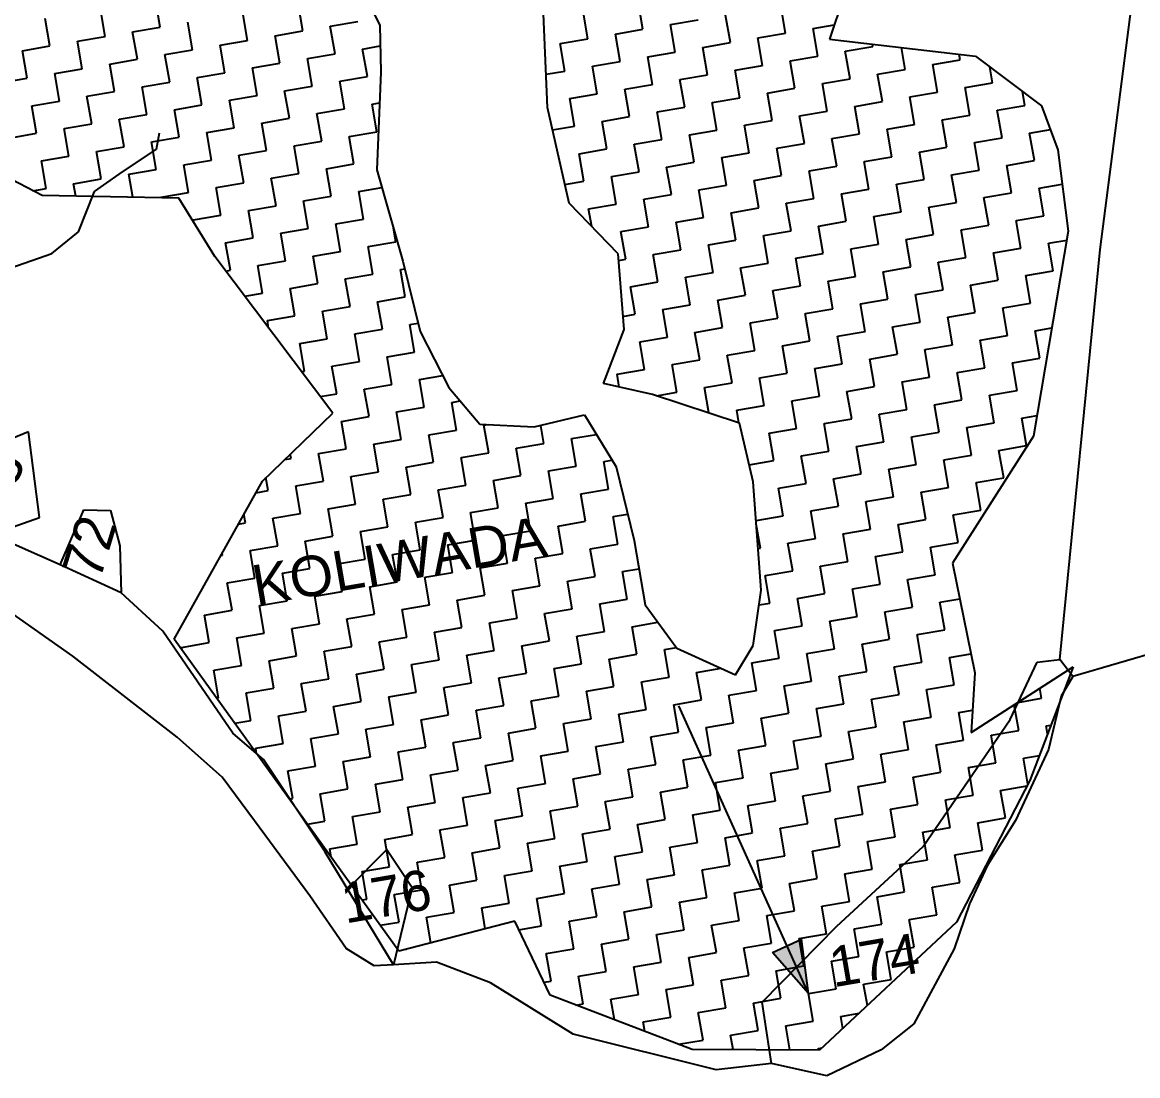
# Model space of a CAD drawing. Header units: metres. Extents: x 284659 to 287373, y 2024377 to 2026607.
# Drawn here: x 286060 to 286664, y 2024377 to 2024948 of the extents above; entities that cross this region are included whole.
import ezdxf
from ezdxf.enums import TextEntityAlignment as Align

# ---------------------------------------------------------------- set-up
doc = ezdxf.new("R2010")
doc.units = ezdxf.units.M
doc.header["$MEASUREMENT"] = 0
for name, color, linetype in [('LINE_WATER', 4, 'Continuous'), ('POLY_HATCH', 12, 'Continuous'), ('POLY_PARCEL', 6, 'Continuous'), ('TEXT_MAPIN', 7, 'Continuous'), ('TEXT_PARCEL', 7, 'Continuous'), ('V_BOUND_LINE', 7, 'Continuous')]:
    doc.layers.add(name, color=color, linetype=linetype)
doc.styles.get("Standard").update_dxf_attribs({"font": 'arial.ttf'})
doc.styles.add('TEXT_MAP', font='')
doc.styles.get('TEXT_MAP').set_extended_font_data('Kruti Dev 050')

msp = doc.modelspace()

# ---------------------------------------------------------------- hatches: boundary and pattern name
h = msp.add_hatch(color=256)
h.paths.add_polyline_path([(286474.11, 2024447.71), (286466.19, 2024444.14), (286485.78, 2024421.81)])
h.paths.add_polyline_path([(286485.78, 2024421.81), (286482.03, 2024451.28), (286474.11, 2024447.71)])

# ---------------------------------------------------------------- linework, layer by layer
for points in [[(286485.78, 2024421.81), (286415.47, 2024577.83)], [(286466.19, 2024444.14), (286482.03, 2024451.28)], [(286485.78, 2024421.81), (286482.03, 2024451.28)], [(286485.78, 2024421.81), (286466.19, 2024444.14)]]:
    msp.add_lwpolyline(points)
at = {"layer": 'LINE_WATER'}
for p, q in [((286132.45, 2024879.68), (286134.06, 2024888.56)), ((286112.09, 2024866.01), (286132.45, 2024879.68)), ((286098.81, 2024856.68), (286112.09, 2024866.01)), ((286090.03, 2024834.83), (286098.81, 2024856.68)), ((286075.63, 2024822.96), (286090.03, 2024834.83)), ((286053.46, 2024815.25), (286075.63, 2024822.96))]:
    msp.add_line(p, q, dxfattribs=at)
at = {"layer": 'POLY_HATCH'}
for p, q in [((286519.52, 2025007.33), (286497.16, 2024939.22)), ((286237.67, 2024978.08), (286253.45, 2024946.76)), ((286344.29, 2024902.26), (286342.21, 2024952.94)), ((286253.45, 2024946.76), (286254.03, 2024921.34)), ((286497.16, 2024939.22), (286576.28, 2024930.12)), ((286576.28, 2024930.12), (286612.11, 2024903.19)), ((286254.03, 2024921.34), (286251.73, 2024868.41)), ((286356.03, 2024850.4), (286344.29, 2024902.26)), ((286612.11, 2024903.19), (286620.96, 2024879.19)), ((286070.39, 2024854.54), (286006.03, 2024887.91)), ((286620.96, 2024879.19), (286626.56, 2024835.07)), ((286251.73, 2024868.41), (286265.91, 2024818.86)), ((286144.41, 2024853.07), (286070.39, 2024854.54)), ((286164.02, 2024821.46), (286144.41, 2024853.07)), ((286382.52, 2024822.81), (286356.03, 2024850.4)), ((286626.56, 2024835.07), (286607.78, 2024724.1)), ((286227.89, 2024736.42), (286164.02, 2024821.46)), ((286385.78, 2024781.79), (286382.52, 2024822.81)), ((286265.91, 2024818.86), (286275.28, 2024780.77)), ((286275.28, 2024780.77), (286290.9, 2024750.37)), ((286374.73, 2024752.48), (286385.78, 2024781.79)), ((286290.9, 2024750.37), (286307.55, 2024730.55)), ((286401.27, 2024746.64), (286374.73, 2024752.48)), ((286448.39, 2024731.1), (286401.27, 2024746.64)), ((286189.76, 2024699.63), (286227.89, 2024736.42)), ((286307.55, 2024730.55), (286337.13, 2024729.01)), ((286337.13, 2024729.01), (286364.37, 2024735.57)), ((286364.37, 2024735.57), (286381.51, 2024707.33)), ((286455.74, 2024699.28), (286448.39, 2024731.1)), ((286607.78, 2024724.1), (286563.83, 2024655.12)), ((286381.51, 2024707.33), (286391.21, 2024667.4)), ((286142.05, 2024613.93), (286189.76, 2024699.63)), ((286460.16, 2024640.49), (286455.74, 2024699.28)), ((286391.21, 2024667.4), (286397.19, 2024632.51)), ((286563.83, 2024655.12), (286575.91, 2024595.75)), ((286455.86, 2024610.45), (286460.16, 2024640.49)), ((286397.19, 2024632.51), (286414.47, 2024609.02)), ((286263.76, 2024444.85), (286142.05, 2024613.93)), ((286414.47, 2024609.02), (286446.28, 2024594.63)), ((286446.28, 2024594.63), (286455.86, 2024610.45)), ((286573.92, 2024563.28), (286629.18, 2024599)), ((286629.18, 2024599), (286605.72, 2024537.32)), ((286575.91, 2024595.75), (286573.92, 2024563.28)), ((286575.91, 2024595.75), (286575.91, 2024595.75)), ((286575.91, 2024595.75), (286575.91, 2024595.75)), ((286605.72, 2024537.32), (286565.94, 2024460.55)), ((286326.59, 2024461.05), (286263.76, 2024444.85)), ((286345.78, 2024420.87), (286326.59, 2024461.05)), ((286565.94, 2024460.55), (286491.8, 2024391.11)), ((286422.69, 2024391.54), (286345.78, 2024420.87)), ((286491.8, 2024391.11), (286422.69, 2024391.54))]:
    msp.add_line(p, q, dxfattribs=at)
at = {"layer": 'POLY_HATCH', "linetype": 'Continuous'}
for p, q in [((286134.41, 2024945.83), (286131.84, 2024960.77)), ((286396.03, 2024944.61), (286393.47, 2024959.55)), ((286104.53, 2024940.71), (286101.97, 2024955.64)), ((286181.78, 2024938.59), (286179.22, 2024953.53)), ((286211.66, 2024943.72), (286209.09, 2024958.65)), ((286366.16, 2024939.49), (286363.59, 2024954.42)), ((286473.28, 2024942.5), (286470.72, 2024957.43)), ((286074.66, 2024935.58), (286072.09, 2024950.51)), ((286151.91, 2024933.46), (286149.34, 2024948.4)), ((286226.59, 2024946.28), (286241.53, 2024948.85)), ((286410.97, 2024947.18), (286425.91, 2024949.74)), ((286443.41, 2024937.37), (286440.84, 2024952.31)), ((286119.47, 2024943.27), (286134.41, 2024945.83)), ((286122.03, 2024928.33), (286119.47, 2024943.27)), ((286196.72, 2024941.15), (286211.66, 2024943.72)), ((286229.16, 2024931.34), (286226.59, 2024946.28)), ((286381.09, 2024942.05), (286396.03, 2024944.61)), ((286383.66, 2024927.11), (286381.09, 2024942.05)), ((286413.53, 2024932.24), (286410.97, 2024947.18)), ((286458.34, 2024939.93), (286473.28, 2024942.5)), ((286488.22, 2024945.06), (286499.73, 2024947.04)), ((286490.78, 2024930.12), (286488.22, 2024945.06)), ((286059.72, 2024933.01), (286074.66, 2024935.58)), ((286089.6, 2024938.14), (286104.53, 2024940.71)), ((286092.16, 2024923.2), (286089.6, 2024938.14)), ((286166.85, 2024936.02), (286181.78, 2024938.59)), ((286169.41, 2024921.09), (286166.85, 2024936.02)), ((286199.28, 2024926.22), (286196.72, 2024941.15)), ((286244.1, 2024933.91), (286253.7, 2024935.56)), ((286351.22, 2024936.92), (286366.16, 2024939.49)), ((286353.78, 2024921.98), (286351.22, 2024936.92)), ((286428.47, 2024934.8), (286443.41, 2024937.37)), ((286460.91, 2024925), (286458.34, 2024939.93)), ((286505.72, 2024932.69), (286520.66, 2024935.25)), ((286520.66, 2024935.25), (286520.44, 2024936.55)), ((286062.29, 2024918.08), (286059.72, 2024933.01)), ((286136.97, 2024930.9), (286151.91, 2024933.46)), ((286139.54, 2024915.96), (286136.97, 2024930.9)), ((286214.22, 2024928.78), (286229.16, 2024931.34)), ((286246.66, 2024918.97), (286244.1, 2024933.91)), ((286398.6, 2024929.68), (286413.53, 2024932.24)), ((286401.16, 2024914.74), (286398.6, 2024929.68)), ((286431.03, 2024919.87), (286428.47, 2024934.8)), ((286475.85, 2024927.56), (286490.78, 2024930.12)), ((286508.28, 2024917.75), (286505.72, 2024932.69)), ((286538.16, 2024922.88), (286536.12, 2024934.74)), ((286568.03, 2024928.01), (286567.5, 2024931.13)), ((286077.22, 2024920.64), (286092.16, 2024923.2)), ((286107.1, 2024925.77), (286122.03, 2024928.33)), ((286109.66, 2024910.83), (286107.1, 2024925.77)), ((286184.35, 2024923.65), (286199.28, 2024926.22)), ((286186.91, 2024908.71), (286184.35, 2024923.65)), ((286216.79, 2024913.84), (286214.22, 2024928.78)), ((286368.72, 2024924.55), (286383.66, 2024927.11)), ((286371.29, 2024909.61), (286368.72, 2024924.55)), ((286445.97, 2024922.43), (286460.91, 2024925)), ((286478.41, 2024912.62), (286475.85, 2024927.56)), ((286553.1, 2024925.44), (286568.03, 2024928.01)), ((286555.66, 2024910.51), (286553.1, 2024925.44)), ((286585.53, 2024915.64), (286584.05, 2024924.28)), ((286047.35, 2024915.51), (286062.29, 2024918.08)), ((286079.79, 2024905.7), (286077.22, 2024920.64)), ((286154.47, 2024918.52), (286169.41, 2024921.09)), ((286157.04, 2024903.59), (286154.47, 2024918.52)), ((286231.72, 2024916.41), (286246.66, 2024918.97)), ((286343.55, 2024920.23), (286353.78, 2024921.98)), ((286416.1, 2024917.3), (286431.03, 2024919.87)), ((286418.66, 2024902.37), (286416.1, 2024917.3)), ((286448.54, 2024907.49), (286445.97, 2024922.43)), ((286493.35, 2024915.19), (286508.28, 2024917.75)), ((286523.22, 2024920.32), (286538.16, 2024922.88)), ((286525.79, 2024905.38), (286523.22, 2024920.32)), ((286124.6, 2024913.4), (286139.54, 2024915.96)), ((286127.16, 2024898.46), (286124.6, 2024913.4)), ((286201.85, 2024911.28), (286216.79, 2024913.84)), ((286204.41, 2024896.34), (286201.85, 2024911.28)), ((286234.29, 2024901.47), (286231.72, 2024916.41)), ((286386.22, 2024912.17), (286401.16, 2024914.74)), ((286388.79, 2024897.24), (286386.22, 2024912.17)), ((286463.47, 2024910.06), (286478.41, 2024912.62)), ((286495.91, 2024900.25), (286493.35, 2024915.19)), ((286570.6, 2024913.07), (286585.53, 2024915.64)), ((286573.16, 2024898.13), (286570.6, 2024913.07)), ((286603.04, 2024903.26), (286601.71, 2024911.01)), ((286064.85, 2024903.14), (286079.79, 2024905.7)), ((286094.72, 2024908.27), (286109.66, 2024910.83)), ((286097.29, 2024893.33), (286094.72, 2024908.27)), ((286171.97, 2024906.15), (286186.91, 2024908.71)), ((286174.54, 2024891.21), (286171.97, 2024906.15)), ((286356.35, 2024907.05), (286371.29, 2024909.61)), ((286358.91, 2024892.11), (286356.35, 2024907.05)), ((286433.6, 2024904.93), (286448.54, 2024907.49)), ((286436.16, 2024889.99), (286433.6, 2024904.93)), ((286466.04, 2024895.12), (286463.47, 2024910.06)), ((286510.85, 2024902.81), (286525.79, 2024905.38)), ((286540.72, 2024907.94), (286555.66, 2024910.51)), ((286543.29, 2024893.01), (286540.72, 2024907.94)), ((286067.41, 2024888.2), (286064.85, 2024903.14)), ((286142.1, 2024901.02), (286157.04, 2024903.59)), ((286144.66, 2024886.08), (286142.1, 2024901.02)), ((286219.35, 2024898.91), (286234.29, 2024901.47)), ((286221.91, 2024883.97), (286219.35, 2024898.91)), ((286249.22, 2024904.03), (286253.3, 2024904.73)), ((286251.79, 2024889.1), (286249.22, 2024904.03)), ((286403.72, 2024899.8), (286418.66, 2024902.37)), ((286406.29, 2024884.86), (286403.72, 2024899.8)), ((286480.97, 2024897.69), (286495.91, 2024900.25)), ((286513.41, 2024887.88), (286510.85, 2024902.81)), ((286588.1, 2024900.7), (286603.04, 2024903.26)), ((286590.66, 2024885.76), (286588.1, 2024900.7)), ((286082.35, 2024890.77), (286097.29, 2024893.33)), ((286112.23, 2024895.89), (286127.16, 2024898.46)), ((286114.79, 2024880.96), (286112.23, 2024895.89)), ((286189.48, 2024893.78), (286204.41, 2024896.34)), ((286192.04, 2024878.84), (286189.48, 2024893.78)), ((286373.85, 2024894.67), (286388.79, 2024897.24)), ((286376.41, 2024879.74), (286373.85, 2024894.67)), ((286451.1, 2024892.56), (286466.04, 2024895.12)), ((286483.54, 2024882.75), (286480.97, 2024897.69)), ((286528.35, 2024890.44), (286543.29, 2024893.01)), ((286558.22, 2024895.57), (286573.16, 2024898.13)), ((286560.79, 2024880.63), (286558.22, 2024895.57)), ((286052.48, 2024885.64), (286067.41, 2024888.2)), ((286084.91, 2024875.83), (286082.35, 2024890.77)), ((286159.6, 2024888.65), (286174.54, 2024891.21)), ((286162.16, 2024873.71), (286159.6, 2024888.65)), ((286236.85, 2024886.53), (286251.79, 2024889.1)), ((286347.05, 2024890.07), (286358.91, 2024892.11)), ((286421.23, 2024887.43), (286436.16, 2024889.99)), ((286423.79, 2024872.49), (286421.23, 2024887.43)), ((286453.66, 2024877.62), (286451.1, 2024892.56)), ((286498.48, 2024885.31), (286513.41, 2024887.88)), ((286530.91, 2024875.5), (286528.35, 2024890.44)), ((286605.6, 2024888.32), (286616.87, 2024890.26)), ((286608.16, 2024873.39), (286605.6, 2024888.32)), ((286099.85, 2024878.39), (286114.79, 2024880.96)), ((286129.73, 2024883.52), (286144.66, 2024886.08)), ((286132.29, 2024868.58), (286129.73, 2024883.52)), ((286206.98, 2024881.4), (286221.91, 2024883.97)), ((286209.54, 2024866.47), (286206.98, 2024881.4)), ((286239.42, 2024871.6), (286236.85, 2024886.53)), ((286391.35, 2024882.3), (286406.29, 2024884.86)), ((286393.92, 2024867.36), (286391.35, 2024882.3)), ((286468.6, 2024880.18), (286483.54, 2024882.75)), ((286501.04, 2024870.38), (286498.48, 2024885.31)), ((286575.73, 2024883.2), (286590.66, 2024885.76)), ((286578.29, 2024868.26), (286575.73, 2024883.2)), ((286069.98, 2024873.26), (286084.91, 2024875.83)), ((286102.42, 2024863.46), (286099.85, 2024878.39)), ((286177.1, 2024876.28), (286192.04, 2024878.84)), ((286179.67, 2024861.34), (286177.1, 2024876.28)), ((286361.48, 2024877.17), (286376.41, 2024879.74)), ((286364.04, 2024862.23), (286361.48, 2024877.17)), ((286438.73, 2024875.06), (286453.66, 2024877.62)), ((286441.29, 2024860.12), (286438.73, 2024875.06)), ((286471.17, 2024865.25), (286468.6, 2024880.18)), ((286515.98, 2024872.94), (286530.91, 2024875.5)), ((286545.85, 2024878.07), (286560.79, 2024880.63)), ((286548.42, 2024863.13), (286545.85, 2024878.07)), ((286072.54, 2024858.33), (286069.98, 2024873.26)), ((286147.23, 2024871.15), (286162.16, 2024873.71)), ((286149.79, 2024856.21), (286147.23, 2024871.15)), ((286224.48, 2024869.03), (286239.42, 2024871.6)), ((286227.04, 2024854.09), (286224.48, 2024869.03)), ((286408.85, 2024869.93), (286423.79, 2024872.49)), ((286411.42, 2024854.99), (286408.85, 2024869.93)), ((286486.1, 2024867.81), (286501.04, 2024870.38)), ((286518.54, 2024858), (286515.98, 2024872.94)), ((286593.23, 2024870.82), (286608.16, 2024873.39)), ((286595.79, 2024855.89), (286593.23, 2024870.82)), ((286087.48, 2024860.89), (286102.42, 2024863.46)), ((286117.35, 2024866.02), (286132.29, 2024868.58)), ((286119.49, 2024853.56), (286117.35, 2024866.02)), ((286194.6, 2024863.9), (286209.54, 2024866.47)), ((286197.17, 2024848.97), (286194.6, 2024863.9)), ((286378.98, 2024864.8), (286393.92, 2024867.36)), ((286381.54, 2024849.86), (286378.98, 2024864.8)), ((286456.23, 2024862.68), (286471.17, 2024865.25)), ((286458.79, 2024847.75), (286456.23, 2024862.68)), ((286488.67, 2024852.87), (286486.1, 2024867.81)), ((286533.48, 2024860.57), (286548.42, 2024863.13)), ((286563.35, 2024865.7), (286578.29, 2024868.26)), ((286565.92, 2024850.76), (286563.35, 2024865.7)), ((286065.44, 2024857.11), (286072.54, 2024858.33)), ((286088.63, 2024854.18), (286087.48, 2024860.89)), ((286164.73, 2024858.77), (286179.67, 2024861.34)), ((286167.29, 2024843.84), (286164.73, 2024858.77)), ((286241.98, 2024856.66), (286254.47, 2024858.8)), ((286244.54, 2024841.72), (286241.98, 2024856.66)), ((286353.75, 2024860.47), (286364.04, 2024862.23)), ((286426.35, 2024857.55), (286441.29, 2024860.12)), ((286428.92, 2024842.62), (286426.35, 2024857.55)), ((286503.6, 2024855.44), (286518.54, 2024858)), ((286536.04, 2024845.63), (286533.48, 2024860.57)), ((286610.73, 2024858.45), (286623.32, 2024860.61)), ((286613.29, 2024843.51), (286610.73, 2024858.45)), ((286134.85, 2024853.65), (286149.79, 2024856.21)), ((286134.92, 2024853.26), (286134.85, 2024853.65)), ((286212.1, 2024851.53), (286227.04, 2024854.09)), ((286214.67, 2024836.59), (286212.1, 2024851.53)), ((286396.48, 2024852.43), (286411.42, 2024854.99)), ((286399.04, 2024837.49), (286396.48, 2024852.43)), ((286473.73, 2024850.31), (286488.67, 2024852.87)), ((286506.17, 2024840.5), (286503.6, 2024855.44)), ((286550.98, 2024848.19), (286565.92, 2024850.76)), ((286580.85, 2024853.32), (286595.79, 2024855.89)), ((286583.42, 2024838.38), (286580.85, 2024853.32)), ((286182.23, 2024846.4), (286197.17, 2024848.97)), ((286184.79, 2024831.46), (286182.23, 2024846.4)), ((286366.61, 2024847.3), (286381.54, 2024849.86)), ((286368.26, 2024837.67), (286366.61, 2024847.3)), ((286443.86, 2024845.18), (286458.79, 2024847.75)), ((286446.42, 2024830.24), (286443.86, 2024845.18)), ((286476.29, 2024835.37), (286473.73, 2024850.31)), ((286521.11, 2024843.07), (286536.04, 2024845.63)), ((286553.54, 2024833.26), (286550.98, 2024848.19)), ((286152.36, 2024841.27), (286167.29, 2024843.84)), ((286152.6, 2024839.87), (286152.36, 2024841.27)), ((286229.61, 2024839.16), (286244.54, 2024841.72)), ((286232.17, 2024824.22), (286229.61, 2024839.16)), ((286413.98, 2024840.05), (286428.92, 2024842.62)), ((286416.55, 2024825.12), (286413.98, 2024840.05)), ((286491.23, 2024837.94), (286506.17, 2024840.5)), ((286523.67, 2024828.13), (286521.11, 2024843.07)), ((286598.36, 2024840.95), (286613.29, 2024843.51)), ((286600.92, 2024826.01), (286598.36, 2024840.95)), ((286199.73, 2024834.03), (286214.67, 2024836.59)), ((286202.3, 2024819.09), (286199.73, 2024834.03)), ((286262.04, 2024829.35), (286260.76, 2024836.85)), ((286384.11, 2024834.92), (286399.04, 2024837.49)), ((286386.67, 2024819.99), (286384.11, 2024834.92)), ((286461.36, 2024832.81), (286476.29, 2024835.37)), ((286463.92, 2024817.87), (286461.36, 2024832.81)), ((286493.8, 2024823), (286491.23, 2024837.94)), ((286538.61, 2024830.69), (286553.54, 2024833.26)), ((286568.48, 2024835.82), (286583.42, 2024838.38)), ((286571.05, 2024820.88), (286568.48, 2024835.82)), ((286169.86, 2024828.9), (286184.79, 2024831.46)), ((286172.42, 2024813.96), (286169.86, 2024828.9)), ((286247.11, 2024826.78), (286262.04, 2024829.35)), ((286249.67, 2024811.85), (286247.11, 2024826.78)), ((286431.48, 2024827.68), (286446.42, 2024830.24)), ((286434.05, 2024812.74), (286431.48, 2024827.68)), ((286508.73, 2024825.56), (286523.67, 2024828.13)), ((286541.17, 2024815.76), (286538.61, 2024830.69)), ((286615.86, 2024828.58), (286625.75, 2024830.27)), ((286618.42, 2024813.64), (286615.86, 2024828.58)), ((286217.23, 2024821.66), (286232.17, 2024824.22)), ((286219.8, 2024806.72), (286217.23, 2024821.66)), ((286401.61, 2024822.55), (286416.55, 2024825.12)), ((286404.17, 2024807.61), (286401.61, 2024822.55)), ((286478.86, 2024820.44), (286493.8, 2024823)), ((286481.42, 2024805.5), (286478.86, 2024820.44)), ((286511.3, 2024810.63), (286508.73, 2024825.56)), ((286556.11, 2024818.32), (286571.05, 2024820.88)), ((286585.98, 2024823.45), (286600.92, 2024826.01)), ((286588.55, 2024808.51), (286585.98, 2024823.45)), ((286187.36, 2024816.53), (286202.3, 2024819.09)), ((286189.92, 2024801.59), (286187.36, 2024816.53)), ((286264.61, 2024814.41), (286266.9, 2024814.81)), ((286267.17, 2024799.47), (286264.61, 2024814.41)), ((286382.8, 2024819.32), (286386.67, 2024819.99)), ((286448.98, 2024815.31), (286463.92, 2024817.87)), ((286451.55, 2024800.37), (286448.98, 2024815.31)), ((286526.23, 2024813.19), (286541.17, 2024815.76)), ((286558.67, 2024803.38), (286556.11, 2024818.32)), ((286169.97, 2024813.54), (286172.42, 2024813.96)), ((286234.73, 2024809.28), (286249.67, 2024811.85)), ((286237.3, 2024794.35), (286234.73, 2024809.28)), ((286419.11, 2024810.18), (286434.05, 2024812.74)), ((286421.67, 2024795.24), (286419.11, 2024810.18)), ((286496.36, 2024808.06), (286511.3, 2024810.63)), ((286528.8, 2024798.25), (286526.23, 2024813.19)), ((286573.61, 2024805.95), (286588.55, 2024808.51)), ((286603.48, 2024811.07), (286618.42, 2024813.64)), ((286606.05, 2024796.14), (286603.48, 2024811.07)), ((286204.86, 2024804.15), (286219.8, 2024806.72)), ((286207.42, 2024789.22), (286204.86, 2024804.15)), ((286389.24, 2024805.05), (286404.17, 2024807.61)), ((286391.8, 2024790.11), (286389.24, 2024805.05)), ((286466.49, 2024802.93), (286481.42, 2024805.5)), ((286469.05, 2024788), (286466.49, 2024802.93)), ((286498.92, 2024793.13), (286496.36, 2024808.06)), ((286543.74, 2024800.82), (286558.67, 2024803.38)), ((286576.17, 2024791.01), (286573.61, 2024805.95)), ((286180.2, 2024799.92), (286189.92, 2024801.59)), ((286252.24, 2024796.91), (286267.17, 2024799.47)), ((286254.8, 2024781.97), (286252.24, 2024796.91)), ((286436.61, 2024797.81), (286451.55, 2024800.37)), ((286439.18, 2024782.87), (286436.61, 2024797.81)), ((286513.86, 2024795.69), (286528.8, 2024798.25)), ((286546.3, 2024785.88), (286543.74, 2024800.82)), ((286591.11, 2024793.57), (286606.05, 2024796.14)), ((286222.36, 2024791.78), (286237.3, 2024794.35)), ((286224.93, 2024776.84), (286222.36, 2024791.78)), ((286385.21, 2024788.98), (286391.8, 2024790.11)), ((286406.74, 2024792.68), (286421.67, 2024795.24)), ((286409.3, 2024777.74), (286406.74, 2024792.68)), ((286483.99, 2024790.56), (286498.92, 2024793.13)), ((286486.55, 2024775.62), (286483.99, 2024790.56)), ((286516.43, 2024780.75), (286513.86, 2024795.69)), ((286561.24, 2024788.44), (286576.17, 2024791.01)), ((286593.68, 2024778.64), (286591.11, 2024793.57)), ((286192.49, 2024786.65), (286207.42, 2024789.22)), ((286193.18, 2024782.64), (286192.49, 2024786.65)), ((286269.74, 2024784.54), (286274.17, 2024785.3)), ((286272.3, 2024769.6), (286269.74, 2024784.54)), ((286454.11, 2024785.43), (286469.05, 2024788)), ((286456.68, 2024770.5), (286454.11, 2024785.43)), ((286531.36, 2024783.32), (286546.3, 2024785.88)), ((286563.8, 2024773.51), (286561.24, 2024788.44)), ((286239.86, 2024779.41), (286254.8, 2024781.97)), ((286242.43, 2024764.47), (286239.86, 2024779.41)), ((286424.24, 2024780.3), (286439.18, 2024782.87)), ((286426.8, 2024765.37), (286424.24, 2024780.3)), ((286501.49, 2024778.19), (286516.43, 2024780.75)), ((286504.05, 2024763.25), (286501.49, 2024778.19)), ((286533.93, 2024768.38), (286531.36, 2024783.32)), ((286578.74, 2024776.07), (286593.68, 2024778.64)), ((286608.61, 2024781.2), (286617.71, 2024782.76)), ((286611.18, 2024766.26), (286608.61, 2024781.2)), ((286209.99, 2024774.28), (286224.93, 2024776.84)), ((286212.55, 2024759.34), (286209.99, 2024774.28)), ((286394.36, 2024775.18), (286409.3, 2024777.74)), ((286396.93, 2024760.24), (286394.36, 2024775.18)), ((286471.61, 2024773.06), (286486.55, 2024775.62)), ((286474.18, 2024758.12), (286471.61, 2024773.06)), ((286548.86, 2024770.94), (286563.8, 2024773.51)), ((286581.3, 2024761.13), (286578.74, 2024776.07)), ((286257.36, 2024767.04), (286272.3, 2024769.6)), ((286259.93, 2024752.1), (286257.36, 2024767.04)), ((286441.74, 2024767.93), (286456.68, 2024770.5)), ((286444.3, 2024752.99), (286441.74, 2024767.93)), ((286518.99, 2024765.82), (286533.93, 2024768.38)), ((286551.43, 2024756.01), (286548.86, 2024770.94)), ((286596.24, 2024763.7), (286611.18, 2024766.26)), ((286227.49, 2024761.91), (286242.43, 2024764.47)), ((286230.05, 2024746.97), (286227.49, 2024761.91)), ((286381.99, 2024757.67), (286396.93, 2024760.24)), ((286411.86, 2024762.8), (286426.8, 2024765.37)), ((286414.43, 2024747.87), (286411.86, 2024762.8)), ((286489.12, 2024760.69), (286504.05, 2024763.25)), ((286491.68, 2024745.75), (286489.12, 2024760.69)), ((286521.55, 2024750.88), (286518.99, 2024765.82)), ((286566.37, 2024758.57), (286581.3, 2024761.13)), ((286598.8, 2024748.76), (286596.24, 2024763.7)), ((286210.89, 2024759.06), (286212.55, 2024759.34)), ((286274.87, 2024754.66), (286287.58, 2024756.84)), ((286277.43, 2024739.73), (286274.87, 2024754.66)), ((286383.2, 2024750.62), (286381.99, 2024757.67)), ((286459.24, 2024755.56), (286474.18, 2024758.12)), ((286461.8, 2024740.62), (286459.24, 2024755.56)), ((286536.49, 2024753.44), (286551.43, 2024756.01)), ((286568.93, 2024743.63), (286566.37, 2024758.57)), ((286244.99, 2024749.53), (286259.93, 2024752.1)), ((286247.56, 2024734.6), (286244.99, 2024749.53)), ((286403.33, 2024745.96), (286414.43, 2024747.87)), ((286429.37, 2024750.43), (286444.3, 2024752.99)), ((286431.74, 2024736.59), (286429.37, 2024750.43)), ((286506.62, 2024748.31), (286521.55, 2024750.88)), ((286509.18, 2024733.38), (286506.62, 2024748.31)), ((286539.06, 2024738.5), (286536.49, 2024753.44)), ((286583.87, 2024746.2), (286598.8, 2024748.76)), ((286221.12, 2024745.44), (286230.05, 2024746.97)), ((286292.37, 2024742.29), (286297.02, 2024743.09)), ((286294.93, 2024727.35), (286292.37, 2024742.29)), ((286476.74, 2024743.19), (286491.68, 2024745.75)), ((286479.31, 2024728.25), (286476.74, 2024743.19)), ((286553.99, 2024741.07), (286568.93, 2024743.63)), ((286586.43, 2024731.26), (286583.87, 2024746.2)), ((286262.49, 2024737.16), (286277.43, 2024739.73)), ((286265.06, 2024722.22), (286262.49, 2024737.16)), ((286446.87, 2024738.06), (286461.8, 2024740.62)), ((286448.04, 2024731.21), (286446.87, 2024738.06)), ((286524.12, 2024735.94), (286539.06, 2024738.5)), ((286526.68, 2024721), (286524.12, 2024735.94)), ((286556.56, 2024726.13), (286553.99, 2024741.07)), ((286232.62, 2024732.03), (286247.56, 2024734.6)), ((286235.18, 2024717.1), (286232.62, 2024732.03)), ((286309.87, 2024729.92), (286312.14, 2024730.31)), ((286312.43, 2024714.98), (286309.87, 2024729.92)), ((286342.31, 2024720.11), (286340.63, 2024729.85)), ((286494.24, 2024730.81), (286509.18, 2024733.38)), ((286496.81, 2024715.88), (286494.24, 2024730.81)), ((286571.49, 2024728.7), (286586.43, 2024731.26)), ((286601.37, 2024733.82), (286609.67, 2024735.25)), ((286603.93, 2024718.89), (286601.37, 2024733.82)), ((286279.99, 2024724.79), (286294.93, 2024727.35)), ((286282.56, 2024709.85), (286279.99, 2024724.79)), ((286357.24, 2024722.67), (286370.79, 2024725)), ((286464.37, 2024725.68), (286479.31, 2024728.25)), ((286466.93, 2024710.75), (286464.37, 2024725.68)), ((286541.62, 2024723.57), (286556.56, 2024726.13)), ((286544.18, 2024708.63), (286541.62, 2024723.57)), ((286574.06, 2024713.76), (286571.49, 2024728.7)), ((286250.12, 2024719.66), (286265.06, 2024722.22)), ((286252.68, 2024704.72), (286250.12, 2024719.66)), ((286327.37, 2024717.54), (286342.31, 2024720.11)), ((286329.93, 2024702.61), (286327.37, 2024717.54)), ((286359.81, 2024707.73), (286357.24, 2024722.67)), ((286511.74, 2024718.44), (286526.68, 2024721)), ((286514.31, 2024703.5), (286511.74, 2024718.44)), ((286589, 2024716.32), (286603.93, 2024718.89)), ((286201.95, 2024711.39), (286205.31, 2024711.97)), ((286205.31, 2024711.97), (286204.92, 2024714.25)), ((286220.25, 2024714.53), (286235.18, 2024717.1)), ((286222.81, 2024699.59), (286220.25, 2024714.53)), ((286297.5, 2024712.41), (286312.43, 2024714.98)), ((286300.06, 2024697.48), (286297.5, 2024712.41)), ((286481.87, 2024713.31), (286496.81, 2024715.88)), ((286484.43, 2024698.37), (286481.87, 2024713.31)), ((286559.12, 2024711.19), (286574.06, 2024713.76)), ((286591.56, 2024701.39), (286589, 2024716.32)), ((286267.62, 2024707.29), (286282.56, 2024709.85)), ((286270.19, 2024692.35), (286267.62, 2024707.29)), ((286344.87, 2024705.17), (286359.81, 2024707.73)), ((286374.75, 2024710.3), (286379.24, 2024711.07)), ((286377.31, 2024695.36), (286374.75, 2024710.3)), ((286453.62, 2024708.46), (286466.93, 2024710.75)), ((286529.25, 2024706.07), (286544.18, 2024708.63)), ((286531.81, 2024691.13), (286529.25, 2024706.07)), ((286561.68, 2024696.26), (286559.12, 2024711.19)), ((286192.94, 2024694.47), (286191.72, 2024701.52)), ((286207.87, 2024697.03), (286222.81, 2024699.59)), ((286237.75, 2024702.16), (286252.68, 2024704.72)), ((286240.31, 2024687.22), (286237.75, 2024702.16)), ((286315, 2024700.04), (286329.93, 2024702.61)), ((286317.56, 2024685.1), (286315, 2024700.04)), ((286347.44, 2024690.23), (286344.87, 2024705.17)), ((286499.37, 2024700.94), (286514.31, 2024703.5)), ((286501.94, 2024686), (286499.37, 2024700.94)), ((286576.62, 2024698.82), (286591.56, 2024701.39)), ((286186.24, 2024693.32), (286192.94, 2024694.47)), ((286210.44, 2024682.09), (286207.87, 2024697.03)), ((286285.12, 2024694.91), (286300.06, 2024697.48)), ((286287.69, 2024679.98), (286285.12, 2024694.91)), ((286362.37, 2024692.8), (286377.31, 2024695.36)), ((286469.5, 2024695.81), (286484.43, 2024698.37)), ((286472.06, 2024680.87), (286469.5, 2024695.81)), ((286546.75, 2024693.69), (286561.68, 2024696.26)), ((286549.31, 2024678.76), (286546.75, 2024693.69)), ((286579.19, 2024683.88), (286576.62, 2024698.82)), ((286255.25, 2024689.79), (286270.19, 2024692.35)), ((286257.81, 2024674.85), (286255.25, 2024689.79)), ((286332.5, 2024687.67), (286347.44, 2024690.23)), ((286335.06, 2024672.73), (286332.5, 2024687.67)), ((286364.94, 2024677.86), (286362.37, 2024692.8)), ((286516.87, 2024688.56), (286531.81, 2024691.13)), ((286519.44, 2024673.63), (286516.87, 2024688.56)), ((286180.56, 2024676.96), (286179.76, 2024681.66)), ((286195.5, 2024679.53), (286210.44, 2024682.09)), ((286225.37, 2024684.66), (286240.31, 2024687.22)), ((286227.94, 2024669.72), (286225.37, 2024684.66)), ((286302.62, 2024682.54), (286317.56, 2024685.1)), ((286305.19, 2024667.6), (286302.62, 2024682.54)), ((286379.87, 2024680.42), (286387.72, 2024681.77)), ((286487, 2024683.44), (286501.94, 2024686)), ((286489.56, 2024668.5), (286487, 2024683.44)), ((286564.25, 2024681.32), (286579.19, 2024683.88)), ((286566.81, 2024666.38), (286564.25, 2024681.32)), ((286176.78, 2024676.31), (286180.56, 2024676.96)), ((286198.06, 2024664.59), (286195.5, 2024679.53)), ((286272.75, 2024677.41), (286287.69, 2024679.98)), ((286275.31, 2024662.47), (286272.75, 2024677.41)), ((286350, 2024675.3), (286364.94, 2024677.86)), ((286352.56, 2024660.36), (286350, 2024675.3)), ((286382.44, 2024665.49), (286379.87, 2024680.42)), ((286457.31, 2024678.34), (286472.06, 2024680.87)), ((286459.69, 2024663.37), (286457.46, 2024676.33)), ((286534.37, 2024676.19), (286549.31, 2024678.76)), ((286536.94, 2024661.25), (286534.37, 2024676.19)), ((286213, 2024667.16), (286227.94, 2024669.72)), ((286242.88, 2024672.28), (286257.81, 2024674.85)), ((286245.44, 2024657.35), (286242.88, 2024672.28)), ((286320.13, 2024670.17), (286335.06, 2024672.73)), ((286322.69, 2024655.23), (286320.13, 2024670.17)), ((286504.5, 2024671.06), (286519.44, 2024673.63)), ((286507.06, 2024656.13), (286504.5, 2024671.06)), ((286183.13, 2024662.03), (286198.06, 2024664.59)), ((286215.57, 2024652.22), (286213, 2024667.16)), ((286290.25, 2024665.04), (286305.19, 2024667.6)), ((286292.82, 2024650.1), (286290.25, 2024665.04)), ((286367.5, 2024662.92), (286382.44, 2024665.49)), ((286458.45, 2024663.16), (286459.69, 2024663.37)), ((286474.63, 2024665.94), (286489.56, 2024668.5)), ((286477.19, 2024651), (286474.63, 2024665.94)), ((286551.88, 2024663.82), (286566.81, 2024666.38)), ((286554.44, 2024648.88), (286551.88, 2024663.82)), ((286167.31, 2024659.31), (286168.19, 2024659.46)), ((286168.19, 2024659.46), (286168, 2024660.55)), ((286185.69, 2024647.09), (286183.13, 2024662.03)), ((286230.5, 2024654.78), (286245.44, 2024657.35)), ((286260.38, 2024659.91), (286275.31, 2024662.47)), ((286262.94, 2024644.97), (286260.38, 2024659.91)), ((286337.63, 2024657.79), (286352.56, 2024660.36)), ((286340.19, 2024642.86), (286337.63, 2024657.79)), ((286370.07, 2024647.99), (286367.5, 2024662.92)), ((286522, 2024658.69), (286536.94, 2024661.25)), ((286524.57, 2024643.75), (286522, 2024658.69)), ((286200.63, 2024649.65), (286215.57, 2024652.22)), ((286233.07, 2024639.85), (286230.5, 2024654.78)), ((286307.75, 2024652.67), (286322.69, 2024655.23)), ((286310.32, 2024637.73), (286307.75, 2024652.67)), ((286385, 2024650.55), (286393.84, 2024652.07)), ((286492.13, 2024653.56), (286507.06, 2024656.13)), ((286494.69, 2024638.62), (286492.13, 2024653.56)), ((286170.75, 2024644.53), (286185.69, 2024647.09)), ((286203.19, 2024634.72), (286200.63, 2024649.65)), ((286248, 2024642.41), (286262.94, 2024644.97)), ((286277.88, 2024647.54), (286292.82, 2024650.1)), ((286280.44, 2024632.6), (286277.88, 2024647.54)), ((286355.13, 2024645.42), (286370.07, 2024647.99)), ((286357.69, 2024630.48), (286355.13, 2024645.42)), ((286387.57, 2024635.61), (286385, 2024650.55)), ((286462.25, 2024648.43), (286477.19, 2024651)), ((286464.82, 2024633.5), (286462.25, 2024648.43)), ((286539.5, 2024646.32), (286554.44, 2024648.88)), ((286542.07, 2024631.38), (286539.5, 2024646.32)), ((286173.32, 2024629.59), (286170.75, 2024644.53)), ((286218.13, 2024637.28), (286233.07, 2024639.85)), ((286250.57, 2024627.47), (286248, 2024642.41)), ((286325.25, 2024640.29), (286340.19, 2024642.86)), ((286327.82, 2024625.36), (286325.25, 2024640.29)), ((286509.63, 2024641.19), (286524.57, 2024643.75)), ((286512.19, 2024626.25), (286509.63, 2024641.19)), ((286188.25, 2024632.15), (286203.19, 2024634.72)), ((286220.69, 2024622.34), (286218.13, 2024637.28)), ((286295.38, 2024635.16), (286310.32, 2024637.73)), ((286297.94, 2024620.23), (286295.38, 2024635.16)), ((286372.63, 2024633.05), (286387.57, 2024635.61)), ((286375.19, 2024618.11), (286372.63, 2024633.05)), ((286459.01, 2024632.5), (286464.82, 2024633.5)), ((286479.75, 2024636.06), (286494.69, 2024638.62)), ((286482.32, 2024621.12), (286479.75, 2024636.06)), ((286557, 2024633.94), (286567.76, 2024635.79)), ((286559.57, 2024619.01), (286557, 2024633.94)), ((286158.38, 2024627.02), (286173.32, 2024629.59)), ((286160.94, 2024612.09), (286158.38, 2024627.02)), ((286190.82, 2024617.22), (286188.25, 2024632.15)), ((286235.63, 2024624.91), (286250.57, 2024627.47)), ((286265.51, 2024630.04), (286280.44, 2024632.6)), ((286268.07, 2024615.1), (286265.51, 2024630.04)), ((286342.76, 2024627.92), (286357.69, 2024630.48)), ((286345.32, 2024612.98), (286342.76, 2024627.92)), ((286527.13, 2024628.82), (286542.07, 2024631.38)), ((286529.69, 2024613.88), (286527.13, 2024628.82)), ((286205.76, 2024619.78), (286220.69, 2024622.34)), ((286238.19, 2024609.97), (286235.63, 2024624.91)), ((286312.88, 2024622.79), (286327.82, 2024625.36)), ((286315.45, 2024607.85), (286312.88, 2024622.79)), ((286390.13, 2024620.68), (286404.13, 2024623.08)), ((286467.38, 2024618.56), (286482.32, 2024621.12)), ((286497.26, 2024623.69), (286512.19, 2024626.25)), ((286499.82, 2024608.75), (286497.26, 2024623.69)), ((286175.88, 2024614.65), (286190.82, 2024617.22)), ((286208.32, 2024604.84), (286205.76, 2024619.78)), ((286253.13, 2024612.53), (286268.07, 2024615.1)), ((286283.01, 2024617.66), (286297.94, 2024620.23)), ((286285.57, 2024602.73), (286283.01, 2024617.66)), ((286360.26, 2024615.55), (286375.19, 2024618.11)), ((286362.82, 2024600.61), (286360.26, 2024615.55)), ((286392.7, 2024605.74), (286390.13, 2024620.68)), ((286469.95, 2024603.62), (286467.38, 2024618.56)), ((286544.63, 2024616.44), (286559.57, 2024619.01)), ((286547.2, 2024601.51), (286544.63, 2024616.44)), ((286146.01, 2024609.52), (286160.94, 2024612.09)), ((286146.25, 2024608.09), (286146.01, 2024609.52)), ((286178.45, 2024599.71), (286175.88, 2024614.65)), ((286223.26, 2024607.41), (286238.19, 2024609.97)), ((286255.7, 2024597.6), (286253.13, 2024612.53)), ((286330.38, 2024610.42), (286345.32, 2024612.98)), ((286332.95, 2024595.48), (286330.38, 2024610.42)), ((286407.63, 2024608.3), (286414.17, 2024609.42)), ((286484.88, 2024606.19), (286499.82, 2024608.75)), ((286514.76, 2024611.31), (286529.69, 2024613.88)), ((286517.32, 2024596.38), (286514.76, 2024611.31)), ((286193.38, 2024602.28), (286208.32, 2024604.84)), ((286225.82, 2024592.47), (286223.26, 2024607.41)), ((286270.63, 2024600.16), (286285.57, 2024602.73)), ((286300.51, 2024605.29), (286315.45, 2024607.85)), ((286303.07, 2024590.35), (286300.51, 2024605.29)), ((286377.76, 2024603.17), (286392.7, 2024605.74)), ((286380.32, 2024588.24), (286377.76, 2024603.17)), ((286410.2, 2024593.37), (286407.63, 2024608.3)), ((286455.01, 2024601.06), (286469.95, 2024603.62)), ((286487.45, 2024591.25), (286484.88, 2024606.19)), ((286562.13, 2024604.07), (286573.81, 2024606.07)), ((286564.7, 2024589.13), (286562.13, 2024604.07)), ((286163.51, 2024597.15), (286178.45, 2024599.71)), ((286166.07, 2024582.21), (286163.51, 2024597.15)), ((286195.95, 2024587.34), (286193.38, 2024602.28)), ((286240.76, 2024595.03), (286255.7, 2024597.6)), ((286273.2, 2024585.22), (286270.63, 2024600.16)), ((286347.88, 2024598.05), (286362.82, 2024600.61)), ((286350.45, 2024583.11), (286347.88, 2024598.05)), ((286425.13, 2024595.93), (286438.38, 2024598.2)), ((286457.57, 2024586.12), (286455.01, 2024601.06)), ((286532.26, 2024598.94), (286547.2, 2024601.51)), ((286534.82, 2024584), (286532.26, 2024598.94)), ((286210.88, 2024589.91), (286225.82, 2024592.47)), ((286243.32, 2024580.1), (286240.76, 2024595.03)), ((286318.01, 2024592.92), (286332.95, 2024595.48)), ((286320.57, 2024577.98), (286318.01, 2024592.92)), ((286395.26, 2024590.8), (286410.2, 2024593.37)), ((286397.82, 2024575.86), (286395.26, 2024590.8)), ((286427.7, 2024580.99), (286425.13, 2024595.93)), ((286472.51, 2024588.68), (286487.45, 2024591.25)), ((286502.38, 2024593.81), (286517.32, 2024596.38)), ((286504.95, 2024578.88), (286502.38, 2024593.81)), ((286181.01, 2024584.78), (286195.95, 2024587.34)), ((286183.57, 2024569.84), (286181.01, 2024584.78)), ((286213.45, 2024574.97), (286210.88, 2024589.91)), ((286258.26, 2024582.66), (286273.2, 2024585.22)), ((286288.13, 2024587.79), (286303.07, 2024590.35)), ((286290.7, 2024572.85), (286288.13, 2024587.79)), ((286365.39, 2024585.67), (286380.32, 2024588.24)), ((286367.95, 2024570.74), (286365.39, 2024585.67)), ((286442.64, 2024583.56), (286457.57, 2024586.12)), ((286475.07, 2024573.75), (286472.51, 2024588.68)), ((286549.76, 2024586.57), (286564.7, 2024589.13)), ((286552.32, 2024571.63), (286549.76, 2024586.57)), ((286612.07, 2024581.89), (286611.14, 2024587.34)), ((286165.01, 2024582.03), (286166.07, 2024582.21)), ((286228.39, 2024577.53), (286243.32, 2024580.1)), ((286260.82, 2024567.72), (286258.26, 2024582.66)), ((286335.51, 2024580.54), (286350.45, 2024583.11)), ((286338.07, 2024565.61), (286335.51, 2024580.54)), ((286412.76, 2024578.43), (286427.7, 2024580.99)), ((286445.2, 2024568.62), (286442.64, 2024583.56)), ((286490.01, 2024576.31), (286504.95, 2024578.88)), ((286519.89, 2024581.44), (286534.82, 2024584)), ((286522.45, 2024566.5), (286519.89, 2024581.44)), ((286599.32, 2024579.7), (286612.07, 2024581.89)), ((286198.51, 2024572.4), (286213.45, 2024574.97)), ((286230.95, 2024562.59), (286228.39, 2024577.53)), ((286275.76, 2024570.29), (286290.7, 2024572.85)), ((286305.64, 2024575.42), (286320.57, 2024577.98)), ((286308.2, 2024560.48), (286305.64, 2024575.42)), ((286382.89, 2024573.3), (286397.82, 2024575.86)), ((286385.45, 2024558.36), (286382.89, 2024573.3)), ((286415.33, 2024563.49), (286412.76, 2024578.43)), ((286460.14, 2024571.18), (286475.07, 2024573.75)), ((286492.58, 2024561.37), (286490.01, 2024576.31)), ((286567.26, 2024574.2), (286574.67, 2024575.47)), ((286569.83, 2024559.26), (286567.26, 2024574.2)), ((286599.7, 2024564.39), (286597.3, 2024578.39)), ((286174.86, 2024568.34), (286183.57, 2024569.84)), ((286201.08, 2024557.47), (286198.51, 2024572.4)), ((286245.89, 2024565.16), (286260.82, 2024567.72)), ((286278.33, 2024555.35), (286275.76, 2024570.29)), ((286353.01, 2024568.17), (286367.95, 2024570.74)), ((286355.58, 2024553.23), (286353.01, 2024568.17)), ((286430.26, 2024566.06), (286445.2, 2024568.62)), ((286462.7, 2024556.25), (286460.14, 2024571.18)), ((286507.51, 2024563.94), (286522.45, 2024566.5)), ((286537.39, 2024569.07), (286552.32, 2024571.63)), ((286539.95, 2024554.13), (286537.39, 2024569.07)), ((286614.64, 2024566.95), (286617.16, 2024567.38)), ((286615.37, 2024562.69), (286614.64, 2024566.95)), ((286216.01, 2024560.03), (286230.95, 2024562.59)), ((286248.45, 2024550.22), (286245.89, 2024565.16)), ((286293.26, 2024557.91), (286308.2, 2024560.48)), ((286323.14, 2024563.04), (286338.07, 2024565.61)), ((286325.7, 2024548.11), (286323.14, 2024563.04)), ((286400.39, 2024560.93), (286415.33, 2024563.49)), ((286402.95, 2024545.99), (286400.39, 2024560.93)), ((286432.83, 2024551.12), (286430.26, 2024566.06)), ((286477.64, 2024558.81), (286492.58, 2024561.37)), ((286510.08, 2024549), (286507.51, 2024563.94)), ((286584.76, 2024561.82), (286599.7, 2024564.39)), ((286587.33, 2024546.89), (286584.76, 2024561.82)), ((286186.14, 2024554.9), (286201.08, 2024557.47)), ((286186.64, 2024551.99), (286186.14, 2024554.9)), ((286218.58, 2024545.09), (286216.01, 2024560.03)), ((286263.39, 2024552.79), (286278.33, 2024555.35)), ((286295.83, 2024542.98), (286293.26, 2024557.91)), ((286370.51, 2024555.8), (286385.45, 2024558.36)), ((286373.08, 2024540.86), (286370.51, 2024555.8)), ((286447.76, 2024553.68), (286462.7, 2024556.25)), ((286480.2, 2024543.87), (286477.64, 2024558.81)), ((286554.89, 2024556.69), (286569.83, 2024559.26)), ((286557.45, 2024541.76), (286554.89, 2024556.69)), ((286233.51, 2024547.66), (286248.45, 2024550.22)), ((286265.95, 2024537.85), (286263.39, 2024552.79)), ((286340.64, 2024550.67), (286355.58, 2024553.23)), ((286343.2, 2024535.73), (286340.64, 2024550.67)), ((286417.89, 2024548.55), (286432.83, 2024551.12)), ((286420.45, 2024533.62), (286417.89, 2024548.55)), ((286450.33, 2024538.74), (286447.76, 2024553.68)), ((286495.14, 2024546.44), (286510.08, 2024549)), ((286525.01, 2024551.57), (286539.95, 2024554.13)), ((286527.58, 2024536.63), (286525.01, 2024551.57)), ((286602.26, 2024549.45), (286610.9, 2024550.93)), ((286604.69, 2024535.33), (286602.26, 2024549.45)), ((286203.64, 2024542.53), (286218.58, 2024545.09)), ((286206.2, 2024527.59), (286203.64, 2024542.53)), ((286236.08, 2024532.72), (286233.51, 2024547.66)), ((286280.89, 2024540.41), (286295.83, 2024542.98)), ((286310.76, 2024545.54), (286325.7, 2024548.11)), ((286313.33, 2024530.6), (286310.76, 2024545.54)), ((286388.01, 2024543.43), (286402.95, 2024545.99)), ((286390.58, 2024528.49), (286388.01, 2024543.43)), ((286465.27, 2024541.31), (286480.2, 2024543.87)), ((286497.7, 2024531.5), (286495.14, 2024546.44)), ((286572.39, 2024544.32), (286587.33, 2024546.89)), ((286574.95, 2024529.38), (286572.39, 2024544.32)), ((286251.02, 2024535.28), (286265.95, 2024537.85)), ((286283.45, 2024525.48), (286280.89, 2024540.41)), ((286358.14, 2024538.3), (286373.08, 2024540.86)), ((286360.7, 2024523.36), (286358.14, 2024538.3)), ((286435.39, 2024536.18), (286450.33, 2024538.74)), ((286437.95, 2024521.24), (286435.39, 2024536.18)), ((286467.83, 2024526.37), (286465.27, 2024541.31)), ((286512.64, 2024534.06), (286527.58, 2024536.63)), ((286542.52, 2024539.19), (286557.45, 2024541.76)), ((286545.08, 2024524.26), (286542.52, 2024539.19)), ((286221.14, 2024530.16), (286236.08, 2024532.72)), ((286223.71, 2024515.22), (286221.14, 2024530.16)), ((286253.58, 2024520.35), (286251.02, 2024535.28)), ((286298.39, 2024528.04), (286313.33, 2024530.6)), ((286328.27, 2024533.17), (286343.2, 2024535.73)), ((286330.83, 2024518.23), (286328.27, 2024533.17)), ((286405.52, 2024531.05), (286420.45, 2024533.62)), ((286408.08, 2024516.12), (286405.52, 2024531.05)), ((286482.77, 2024528.94), (286497.7, 2024531.5)), ((286515.21, 2024519.13), (286512.64, 2024534.06)), ((286589.89, 2024531.95), (286604.21, 2024534.41)), ((286592.46, 2024517.01), (286589.89, 2024531.95)), ((286204.42, 2024527.29), (286206.2, 2024527.59)), ((286268.52, 2024522.91), (286283.45, 2024525.48)), ((286300.96, 2024513.1), (286298.39, 2024528.04)), ((286375.64, 2024525.92), (286390.58, 2024528.49)), ((286378.21, 2024510.99), (286375.64, 2024525.92)), ((286452.89, 2024523.81), (286467.83, 2024526.37)), ((286485.33, 2024514), (286482.77, 2024528.94)), ((286530.14, 2024521.69), (286545.08, 2024524.26)), ((286560.02, 2024526.82), (286574.95, 2024529.38)), ((286562.58, 2024511.88), (286560.02, 2024526.82)), ((286238.64, 2024517.78), (286253.58, 2024520.35)), ((286271.08, 2024507.97), (286268.52, 2024522.91)), ((286315.89, 2024515.67), (286330.83, 2024518.23)), ((286345.77, 2024520.8), (286360.7, 2024523.36)), ((286348.33, 2024505.86), (286345.77, 2024520.8)), ((286423.02, 2024518.68), (286437.95, 2024521.24)), ((286425.58, 2024503.74), (286423.02, 2024518.68)), ((286455.46, 2024508.87), (286452.89, 2024523.81)), ((286500.27, 2024516.56), (286515.21, 2024519.13)), ((286532.71, 2024506.75), (286530.14, 2024521.69)), ((286214.27, 2024513.6), (286223.71, 2024515.22)), ((286241.21, 2024502.85), (286238.64, 2024517.78)), ((286286.02, 2024510.54), (286300.96, 2024513.1)), ((286318.46, 2024500.73), (286315.89, 2024515.67)), ((286393.14, 2024513.55), (286408.08, 2024516.12)), ((286395.71, 2024498.61), (286393.14, 2024513.55)), ((286470.39, 2024511.43), (286485.33, 2024514)), ((286502.83, 2024501.63), (286500.27, 2024516.56)), ((286577.52, 2024514.45), (286592.46, 2024517.01)), ((286580.08, 2024499.51), (286577.52, 2024514.45)), ((286256.14, 2024505.41), (286271.08, 2024507.97)), ((286288.58, 2024495.6), (286286.02, 2024510.54)), ((286363.27, 2024508.42), (286378.21, 2024510.99)), ((286365.83, 2024493.49), (286363.27, 2024508.42)), ((286440.52, 2024506.31), (286455.46, 2024508.87)), ((286443.08, 2024491.37), (286440.52, 2024506.31)), ((286472.96, 2024496.5), (286470.39, 2024511.43)), ((286517.77, 2024504.19), (286532.71, 2024506.75)), ((286547.64, 2024509.32), (286562.58, 2024511.88)), ((286550.21, 2024494.38), (286547.64, 2024509.32)), ((286226.27, 2024500.28), (286241.21, 2024502.85)), ((286227.03, 2024495.88), (286226.27, 2024500.28)), ((286258.71, 2024490.47), (286256.14, 2024505.41)), ((286303.52, 2024498.17), (286318.46, 2024500.73)), ((286333.39, 2024503.29), (286348.33, 2024505.86)), ((286335.96, 2024488.36), (286333.39, 2024503.29)), ((286410.64, 2024501.18), (286425.58, 2024503.74)), ((286413.21, 2024486.24), (286410.64, 2024501.18)), ((286487.89, 2024499.06), (286502.83, 2024501.63)), ((286520.33, 2024489.25), (286517.77, 2024504.19)), ((286273.65, 2024493.04), (286288.58, 2024495.6)), ((286306.08, 2024483.23), (286303.52, 2024498.17)), ((286380.77, 2024496.05), (286395.71, 2024498.61)), ((286383.33, 2024481.11), (286380.77, 2024496.05)), ((286458.02, 2024493.93), (286472.96, 2024496.5)), ((286460.58, 2024479), (286458.02, 2024493.93)), ((286490.46, 2024484.12), (286487.89, 2024499.06)), ((286535.27, 2024491.82), (286550.21, 2024494.38)), ((286565.15, 2024496.95), (286580.08, 2024499.51)), ((286567.71, 2024482.01), (286565.15, 2024496.95)), ((286243.77, 2024487.91), (286258.71, 2024490.47)), ((286246.34, 2024472.97), (286243.77, 2024487.91)), ((286276.21, 2024478.1), (286273.65, 2024493.04)), ((286321.02, 2024485.79), (286335.96, 2024488.36)), ((286350.9, 2024490.92), (286365.83, 2024493.49)), ((286353.46, 2024475.98), (286350.9, 2024490.92)), ((286428.15, 2024488.8), (286443.08, 2024491.37)), ((286430.71, 2024473.87), (286428.15, 2024488.8)), ((286505.4, 2024486.69), (286520.33, 2024489.25)), ((286537.83, 2024476.88), (286535.27, 2024491.82)), ((286291.15, 2024480.66), (286306.08, 2024483.23)), ((286323.59, 2024470.86), (286321.02, 2024485.79)), ((286398.27, 2024483.68), (286413.21, 2024486.24)), ((286400.84, 2024468.74), (286398.27, 2024483.68)), ((286475.52, 2024481.56), (286490.46, 2024484.12)), ((286507.96, 2024471.75), (286505.4, 2024486.69)), ((286552.77, 2024479.44), (286567.71, 2024482.01)), ((286261.27, 2024475.54), (286276.21, 2024478.1)), ((286293.71, 2024465.73), (286291.15, 2024480.66)), ((286338.52, 2024473.42), (286353.46, 2024475.98)), ((286368.4, 2024478.55), (286383.33, 2024481.11)), ((286370.96, 2024463.61), (286368.4, 2024478.55)), ((286445.65, 2024476.43), (286460.58, 2024479)), ((286448.21, 2024461.49), (286445.65, 2024476.43)), ((286478.09, 2024466.62), (286475.52, 2024481.56)), ((286522.9, 2024474.32), (286537.83, 2024476.88)), ((286555.34, 2024464.51), (286552.77, 2024479.44)), ((286243.82, 2024472.54), (286246.34, 2024472.97)), ((286263.84, 2024460.6), (286261.27, 2024475.54)), ((286308.65, 2024468.29), (286323.59, 2024470.86)), ((286341.09, 2024458.48), (286338.52, 2024473.42)), ((286415.77, 2024471.3), (286430.71, 2024473.87)), ((286418.34, 2024456.37), (286415.77, 2024471.3)), ((286493.02, 2024469.19), (286507.96, 2024471.75)), ((286525.46, 2024459.38), (286522.9, 2024474.32)), ((286278.77, 2024463.16), (286293.71, 2024465.73)), ((286310.6, 2024456.93), (286308.65, 2024468.29)), ((286356.02, 2024461.05), (286370.96, 2024463.61)), ((286385.9, 2024466.18), (286400.84, 2024468.74)), ((286388.46, 2024451.24), (286385.9, 2024466.18)), ((286463.15, 2024464.06), (286478.09, 2024466.62)), ((286465.71, 2024449.12), (286463.15, 2024464.06)), ((286495.59, 2024454.25), (286493.02, 2024469.19)), ((286540.4, 2024461.94), (286555.34, 2024464.51)), ((286253.67, 2024458.85), (286263.84, 2024460.6)), ((286281.15, 2024449.33), (286278.77, 2024463.16)), ((286328.82, 2024456.38), (286341.09, 2024458.48)), ((286358.59, 2024446.11), (286356.02, 2024461.05)), ((286433.27, 2024458.93), (286448.21, 2024461.49)), ((286435.84, 2024443.99), (286433.27, 2024458.93)), ((286510.52, 2024456.81), (286525.46, 2024459.38)), ((286542.96, 2024447.01), (286540.4, 2024461.94)), ((286403.4, 2024453.8), (286418.34, 2024456.37)), ((286405.96, 2024438.86), (286403.4, 2024453.8)), ((286480.65, 2024451.69), (286495.59, 2024454.25)), ((286483.21, 2024436.75), (286480.65, 2024451.69)), ((286513.09, 2024441.88), (286510.52, 2024456.81)), ((286266.4, 2024445.66), (286267.93, 2024445.92)), ((286266.42, 2024445.54), (286266.4, 2024445.66)), ((286343.65, 2024443.55), (286358.59, 2024446.11)), ((286373.53, 2024448.67), (286388.46, 2024451.24)), ((286376.09, 2024433.74), (286373.53, 2024448.67)), ((286450.78, 2024446.56), (286465.71, 2024449.12)), ((286453.34, 2024431.62), (286450.78, 2024446.56)), ((286528.03, 2024444.44), (286542.96, 2024447.01)), ((286346.22, 2024428.61), (286343.65, 2024443.55)), ((286420.9, 2024441.43), (286435.84, 2024443.99)), ((286423.47, 2024426.49), (286420.9, 2024441.43)), ((286498.15, 2024439.31), (286513.09, 2024441.88)), ((286530.59, 2024429.5), (286528.03, 2024444.44)), ((286361.15, 2024431.17), (286376.09, 2024433.74)), ((286391.03, 2024436.3), (286405.96, 2024438.86)), ((286393.59, 2024421.36), (286391.03, 2024436.3)), ((286468.28, 2024434.18), (286483.21, 2024436.75)), ((286470.84, 2024419.25), (286468.28, 2024434.18)), ((286500.72, 2024424.38), (286498.15, 2024439.31)), ((286342.4, 2024427.95), (286346.22, 2024428.61)), ((286363.72, 2024416.24), (286361.15, 2024431.17)), ((286438.4, 2024429.06), (286453.34, 2024431.62)), ((286440.97, 2024414.12), (286438.4, 2024429.06)), ((286515.65, 2024426.94), (286530.59, 2024429.5)), ((286378.65, 2024418.8), (286393.59, 2024421.36)), ((286408.53, 2024423.93), (286423.47, 2024426.49)), ((286411.09, 2024408.99), (286408.53, 2024423.93)), ((286485.78, 2024421.81), (286500.72, 2024424.38)), ((286488.34, 2024406.87), (286485.78, 2024421.81)), ((286517.65, 2024415.32), (286515.65, 2024426.94)), ((286359.72, 2024415.55), (286363.72, 2024416.24)), ((286380.58, 2024407.6), (286378.65, 2024418.8)), ((286455.9, 2024416.68), (286470.84, 2024419.25)), ((286458.47, 2024401.75), (286455.9, 2024416.68)), ((286426.03, 2024411.55), (286440.97, 2024414.12)), ((286428.59, 2024396.62), (286426.03, 2024411.55)), ((286503.28, 2024409.44), (286513.18, 2024411.14)), ((286504.4, 2024402.91), (286503.28, 2024409.44)), ((286396.16, 2024406.43), (286411.09, 2024408.99)), ((286397.03, 2024401.32), (286396.16, 2024406.43)), ((286473.41, 2024404.31), (286488.34, 2024406.87)), ((286475.65, 2024391.21), (286473.41, 2024404.31)), ((286443.53, 2024399.18), (286458.47, 2024401.75)), ((286444.87, 2024391.4), (286443.53, 2024399.18)), ((286415.33, 2024394.34), (286428.59, 2024396.62)), ((286490.91, 2024391.94), (286493.08, 2024392.31)), ((286491.05, 2024391.12), (286490.91, 2024391.94))]:
    msp.add_line(p, q, dxfattribs=at)
at = {"layer": 'POLY_PARCEL'}
for p, q in [((286643.8, 2024825.29), (286663.75, 2024980.3)), ((286622.06, 2024602.98), (286643.8, 2024825.29)), ((286062.97, 2024726.42), (286020.38, 2024708.66)), ((286069.05, 2024679.95), (286062.97, 2024726.42)), ((286080.11, 2024654.29), (286093.07, 2024684.07)), ((286093.07, 2024684.07), (286107.4, 2024683.68)), ((286107.4, 2024683.68), (286112.57, 2024664.61)), ((286043.06, 2024670.73), (286069.05, 2024679.95)), ((286080.11, 2024654.29), (286043.06, 2024670.73)), ((286112.57, 2024664.61), (286113.16, 2024639.05)), ((286113.16, 2024639.05), (286080.11, 2024654.29)), ((286135.75, 2024618.22), (286113.16, 2024639.05)), ((286173.76, 2024562.97), (286135.75, 2024618.22)), ((286609.73, 2024601.46), (286622.06, 2024602.98)), ((286629.02, 2024593.79), (286622.06, 2024602.98)), ((286595.08, 2024570.43), (286609.73, 2024601.46)), ((286547.96, 2024501.52), (286595.08, 2024570.43)), ((286190.47, 2024548.73), (286173.76, 2024562.97)), ((286223.84, 2024498.39), (286190.47, 2024548.73)), ((286235.98, 2024478.38), (286257.29, 2024499.96)), ((286257.29, 2024499.96), (286270.92, 2024479.27)), ((286501.17, 2024458.32), (286547.96, 2024501.52)), ((286260.84, 2024437.42), (286223.84, 2024498.39)), ((286270.92, 2024479.27), (286260.84, 2024437.42)), ((286460.69, 2024417.16), (286501.17, 2024458.32)), ((286465.68, 2024383.96), (286460.69, 2024417.16))]:
    msp.add_line(p, q, dxfattribs=at)
at = {"layer": 'V_BOUND_LINE'}
for p, q in [((286086.98, 2024604.7), (286031.32, 2024644.02)), ((286684.77, 2024610.03), (286629.02, 2024593.79)), ((286143.56, 2024560.88), (286086.98, 2024604.7)), ((286629.02, 2024593.79), (286622.7, 2024583.08)), ((286622.7, 2024583.08), (286615.8, 2024554.16)), ((286168.04, 2024539.16), (286143.56, 2024560.88)), ((286615.8, 2024554.16), (286597.98, 2024515.55)), ((286185.44, 2024515.48), (286168.04, 2024539.16)), ((286215.42, 2024474.71), (286185.44, 2024515.48)), ((286597.98, 2024515.55), (286582.84, 2024491.47)), ((286582.84, 2024491.47), (286573.1, 2024470.54)), ((286235.12, 2024446.25), (286215.42, 2024474.71)), ((286573.1, 2024470.54), (286564.69, 2024446.14)), ((286250.33, 2024436.76), (286235.12, 2024446.25)), ((286564.69, 2024446.14), (286542.79, 2024405.35)), ((286260.84, 2024437.42), (286250.33, 2024436.76)), ((286284.06, 2024438.85), (286260.84, 2024437.42)), ((286313.41, 2024427.6), (286284.06, 2024438.85)), ((286358.21, 2024399.74), (286313.41, 2024427.6)), ((286542.79, 2024405.35), (286525.2, 2024391.22)), ((286435.63, 2024380.44), (286358.21, 2024399.74)), ((286525.2, 2024391.22), (286495.73, 2024377.27)), ((286465.68, 2024383.96), (286435.63, 2024380.44)), ((286495.73, 2024377.27), (286465.68, 2024383.96))]:
    msp.add_line(p, q, dxfattribs=at)

# ---------------------------------------------------------------- texts
at = {"layer": 'TEXT_MAPIN'}
msp.add_text('KOLIWADA', height=21.824, rotation=9.74074, dxfattribs=at).set_placement((286265.69, 2024645.7), align=Align.CENTER)
at = {"layer": 'TEXT_PARCEL', "style": 'TEXT_MAP'}
for s, rotation, p in [('73', 62.85485, (286054.66, 2024695.16)), ('72', 73.1623, (286106.38, 2024660.85)), ('176', 9.74074, (286258.74, 2024463.86)), ('174', 9.74074, (286523.24, 2024429.26))]:
    msp.add_text(s, height=21.824, rotation=rotation, dxfattribs=at).set_placement(p, align=Align.CENTER)

doc.saveas('drawing.dxf')
